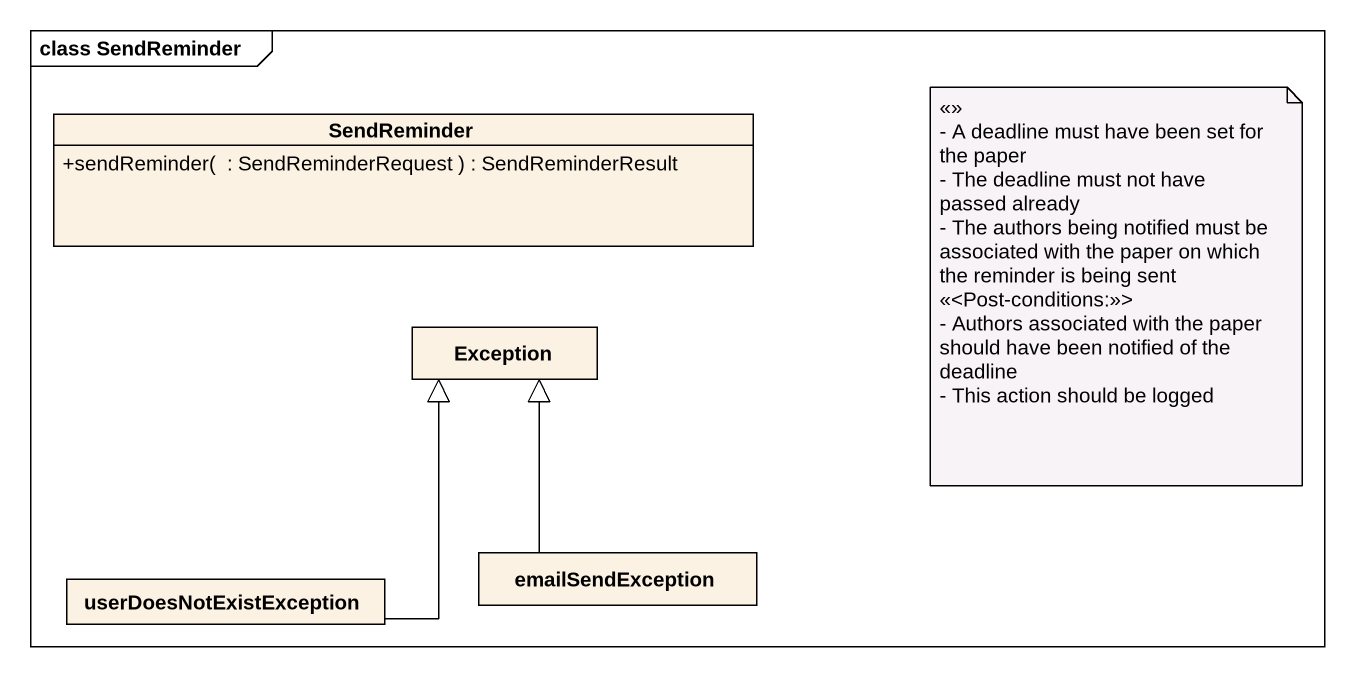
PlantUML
@startuml
mainframe class SendReminder
hide circle
hide empty members
skinparam classAttributeIconSize 0
class SendReminder {
  +sendReminder(  : SendReminderRequest ) : SendReminderResult
}
class "Exception" as Exception_
class emailSendException
class userDoesNotExistException
emailSendException -up-|> Exception_
userDoesNotExistException -up-|> Exception_
note as N1
  <<>>
  - A deadline must have been set for the paper
  - The deadline must not have passed already
  - The authors being notified must be associated with the paper on which the reminder is being sent
  <<<Post-conditions:>>>
  - Authors associated with the paper should have been notified of the deadline
  - This action should be logged
end note
@enduml
